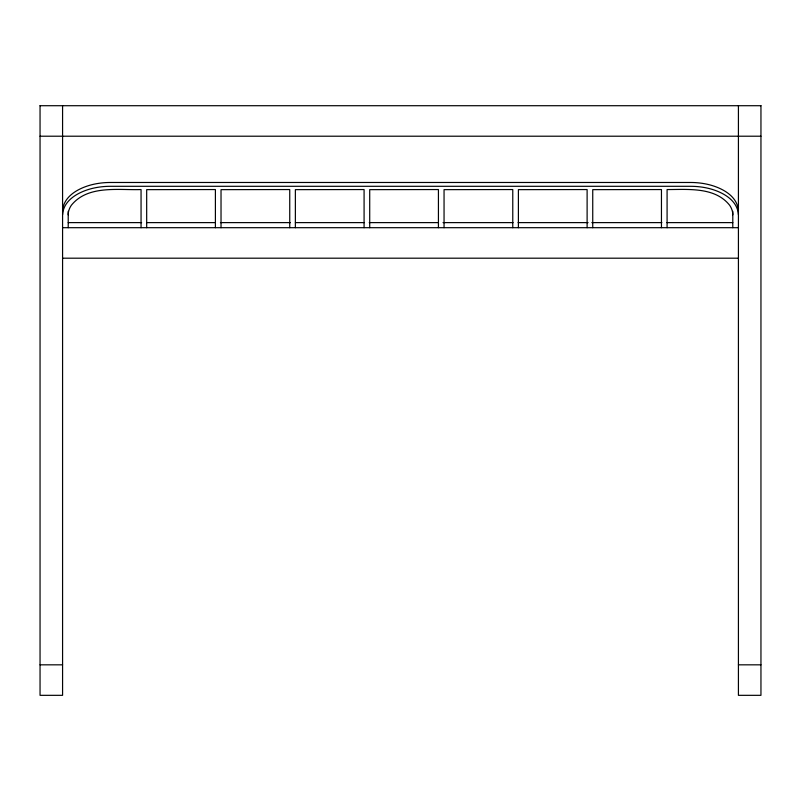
<?xml version="1.0" encoding="UTF-8"?>
<svg xmlns="http://www.w3.org/2000/svg" width="801" height="801" viewBox="0 0 801 801"><rect width="100%" height="100%" fill="white"/><g stroke="black" fill="none" stroke-linecap="round" stroke-linejoin="round"><path stroke-width="1.2" d="M62.578 210.913C63.449 195.895 79.219 187.865 92.125 184.641A49.482 30.708 0 0 1 110.358 182.478L690.642 182.478A49.482 30.708 0 0 1 708.875 184.641C721.781 187.865 737.551 195.895 738.422 210.913M62.578 214.728C63.449 199.719 79.219 191.689 92.125 188.465A49.482 30.708 0 0 1 110.358 186.303L690.642 186.303A49.482 30.708 0 0 1 708.875 188.465C721.781 191.689 737.551 199.719 738.422 214.728M40.05 105.712L760.95 105.712M40.05 136.21L760.95 136.21M68.215 222.618L141.627 222.618M146.623 222.618L215.409 222.618M220.415 222.618L290.443 222.618M295.369 222.618L364.235 222.618M369.231 222.618L438.427 222.618M443.023 222.618L513.051 222.618M518.057 222.618L588.094 222.618M591.839 222.618L661.876 222.618M666.883 222.618L732.795 222.618M62.578 227.694L738.422 227.694M62.578 258.192L738.422 258.192M40.05 664.83L62.578 664.83M738.422 664.83L760.95 664.83M760.95 105.672L760.95 695.328L738.422 695.328L738.422 105.672M732.795 211.334L732.795 227.694M667.083 227.694L667.083 189.557C687.869 189.587 714.842 186.753 729.571 205.166A39.219 24.34 0 0 1 732.785 214.838M661.456 227.694L661.456 189.557L592.74 189.647L592.74 227.694M587.113 227.694L587.113 189.557L518.397 189.647L518.397 227.694M512.77 227.694L512.77 189.557L444.054 189.647L444.054 227.694M438.427 227.694L438.427 189.557L369.712 189.647L369.712 227.694M364.085 227.694L364.085 189.557L295.369 189.647L295.369 227.694M289.742 227.694L289.742 189.557L221.026 189.647L221.026 227.694M215.399 227.694L215.399 189.557L146.683 189.647L146.683 227.694M141.056 227.694L141.056 189.557C118.408 190.338 87.97 184.821 71.429 205.166A39.219 24.34 0 0 0 68.215 214.838M68.215 211.334L68.215 227.694M62.578 105.672L62.578 695.328L40.05 695.328L40.05 105.672"/></g></svg>
